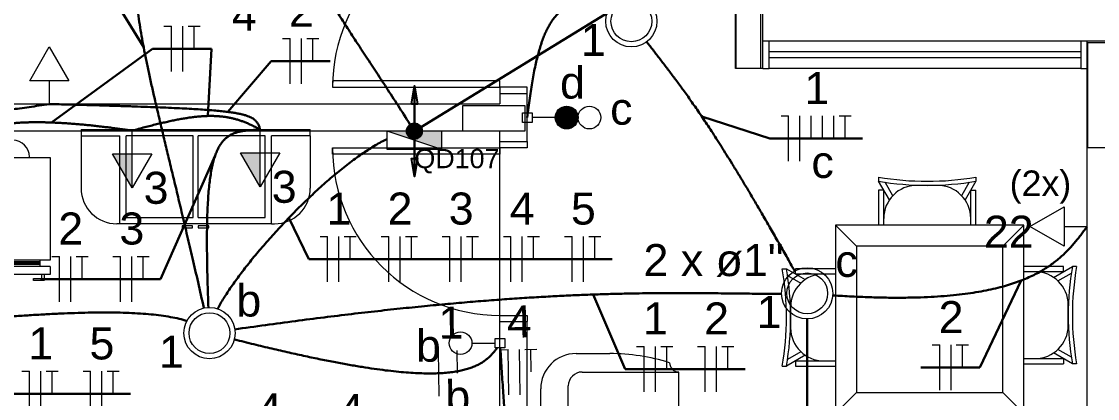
# Model space of a CAD drawing. Header units: inches. Extents: x -3 to 923, y -103 to 154.
# Drawn here: x 177.99 to 183.92, y 32.81 to 34.89 of the extents above; entities that cross this region are included whole.
import ezdxf
from ezdxf.enums import TextEntityAlignment as Align

# ---------------------------------------------------------------- set-up
doc = ezdxf.new("R2010")
doc.units = ezdxf.units.IN
doc.header["$LTSCALE"] = 10
doc.header["$MEASUREMENT"] = 0
for name, color, linetype, lineweight in [('BASE', 8, 'Continuous', 5), ('EL-Condutos', 4, 'Continuous', 30), ('EL-Fios', 9, 'Continuous', 20), ('EL-Pontos', 9, 'Continuous', 20), ('EL-Textos fios', 2, 'Continuous', 30), ('EL-Textos pontos', 2, 'Continuous', 30), ('MOVEIS', 9, 'Continuous', 20), ('P-SIMBOL', 5, 'Continuous', 20)]:
    doc.layers.add(name, color=color, linetype=linetype, lineweight=lineweight)
doc.styles.add('Arial', font='arial.ttf')
doc.dimstyles.get("Standard").update_dxf_attribs({"dimtxt": 0.18, "dimasz": 0.18, "dimexe": 0.18, "dimexo": 0.0625, "dimgap": 0.09, "dimtad": 0, "dimtih": 1, "dimtoh": 1, "dimdec": 4, "dimzin": 0, "dimdsep": 46, "dimtxsty": 'Standard', "dimcen": 0.09, "dimadec": 0, "dimazin": 0, "dimtfac": 1, "dimtdec": 4, "dimtofl": 0, "dimtmove": 0, "dimatfit": 3, "dimfxl": 0, "dimtolj": 1, "dimtzin": 0, "dimarcsym": 0})

msp = doc.modelspace()

# ---------------------------------------------------------------- hatches: boundary and pattern name
at = {"layer": 'P-SIMBOL', "linetype": 'Continuous'}
for points in [[(180.3091, 34.1874), (180.3091, 34.2873), (180.0082, 34.2873)], [(178.6027, 34.1624), (178.6027, 33.9749), (178.4945, 34.1624)], [(179.3088, 34.1678), (179.3088, 33.9803), (179.2005, 34.1678)]]:
    msp.add_hatch(color=256, dxfattribs=at).paths.add_polyline_path(points)

# ---------------------------------------------------------------- linework, layer by layer
at = {"layer": 'BASE'}
for p, q in [((182.0783, 34.7838), (182.0783, 36.5028)), ((181.9283, 34.6338), (181.9283, 35.5913)), ((182.0783, 34.6338), (182.0783, 34.7838)), ((183.8668, 34.6338), (183.8668, 34.7838)), ((184.3458, 34.7838), (183.8668, 34.7838)), ((182.0783, 34.6338), (181.9283, 34.6338)), ((183.8668, 29.6723), (183.8668, 34.6338)), ((180.6303, 34.4953), (180.6303, 34.4378)), ((180.6303, 34.4953), (180.7803, 34.4953)), ((180.7803, 34.2298), (180.7803, 34.4953)), ((175.6633, 34.4378), (180.6303, 34.4378)), ((180.6303, 34.2878), (177.4283, 34.2878)), ((180.6303, 34.2298), (180.6303, 34.2878)), ((180.6303, 34.2298), (180.7803, 34.2298)), ((180.6303, 33.2723), (180.6303, 34.1953)), ((180.6303, 32.0548), (180.6303, 33.2378)), ((180.6303, 33.2378), (180.7803, 33.2378)), ((180.7803, 29.6723), (180.7803, 33.2378))]:
    msp.add_line(p, q, dxfattribs=at)
at = {"layer": 'BASE', "linetype": 'Continuous'}
for p, q in [((183.8323, 34.7838), (182.1133, 34.7838)), ((183.8323, 34.6338), (182.1133, 34.6338))]:
    msp.add_line(p, q, dxfattribs=at)
at = {"layer": 'BASE'}
for points in [[(181.9298, 34.6353), (181.9988, 34.6353), (182.0678, 34.6353), (182.0678, 34.8083), (182.0678, 34.9818), (181.9988, 34.9818), (181.9298, 34.9818), (181.9298, 34.8083), (181.9298, 34.6353), (181.9298, 34.6353)], [(183.8678, 34.1968), (183.9543, 34.1968), (184.0408, 34.1968), (184.0408, 34.4853), (184.0408, 34.7738), (183.9543, 34.7738), (183.8678, 34.7738), (183.8678, 34.4853), (183.8678, 34.1968), (183.8678, 34.1968)], [(180.7693, 34.2893), (180.7693, 34.3583), (180.7693, 34.4278), (180.5963, 34.4278), (180.4233, 34.4278), (180.4233, 34.3583), (180.4233, 34.2893), (180.5963, 34.2893), (180.7693, 34.2893), (180.7693, 34.2893)]]:
    msp.add_lwpolyline(points, close=True, dxfattribs=at)
at = {"layer": 'BASE', "linetype": 'Continuous'}
for points in [[(182.0783, 34.6338), (182.1133, 34.6338), (182.1133, 34.7838), (182.0783, 34.7838)], [(183.8668, 34.7838), (183.8323, 34.7838), (183.8323, 34.6338), (183.8668, 34.6338)], [(180.7803, 34.4953), (180.7803, 34.5298), (180.6303, 34.5298), (180.6303, 34.4953)], [(180.7803, 34.2298), (180.7803, 34.1953), (180.6303, 34.1953), (180.6303, 34.2298)], [(180.6303, 33.2378), (180.6303, 33.2723), (180.7803, 33.2723), (180.7803, 33.2378)]]:
    msp.add_lwpolyline(points, dxfattribs=at)
for points in [[(183.8323, 34.6913), (182.1133, 34.6913), (182.1133, 34.7263), (183.8323, 34.7263), (183.8323, 34.6913), (183.8323, 34.6913)], [(180.6303, 34.5298), (180.6303, 34.5643), (179.7073, 34.5643), (179.7073, 34.5298), (180.6303, 34.5298), (180.6303, 34.5298)], [(180.6303, 34.1953), (180.6303, 34.1608), (179.7073, 34.1608), (179.7073, 34.1953), (180.6303, 34.1953), (180.6303, 34.1953)]]:
    msp.add_lwpolyline(points, close=True, dxfattribs=at)
for centre, start, end in [((180.6303, 34.5298), 90, 180), ((180.6303, 34.1953), 180, 270)]:
    msp.add_arc(centre, 0.923, start, end, dxfattribs=at)
at = {"layer": 'EL-Condutos'}
for q in [(180.1586, 34.5373), (180.1586, 34.0373)]:
    msp.add_line((180.1586, 34.2873), q, dxfattribs=at)
at = {"layer": 'EL-Condutos', "const_width": 0.0417}
msp.add_lwpolyline([(180.1795, 34.2873, 1), (180.1378, 34.2873, 1)], format="xyb", close=True, dxfattribs=at)
msp.add_lwpolyline([(180.1795, 34.2873, 1), (180.1378, 34.2873, 1)], format="xyb", close=True, dxfattribs=at)
at = {"layer": 'EL-Condutos'}
msp.add_circle((180.1586, 34.2873), 0.0417, dxfattribs=at)
msp.add_circle((180.1586, 34.2873), 0.0417, dxfattribs=at)
at = {"layer": 'EL-Condutos', "linetype": 'Continuous'}
for points in [[(180.1586, 34.2873), (180.0922, 34.3918), (180.0279, 34.4913), (179.9661, 34.586), (179.9067, 34.6763), (179.8501, 34.7627), (179.7963, 34.8455), (179.7455, 34.9251), (179.698, 35.0018), (179.6538, 35.0762), (179.6131, 35.1485), (179.5761, 35.2191), (179.543, 35.2884), (179.5139, 35.3569), (179.4889, 35.4249), (179.4683, 35.4927), (179.4523, 35.5608), (179.4409, 35.6295), (179.4343, 35.6993), (179.4328, 35.7705), (179.4365, 35.8435), (179.4454, 35.9186), (179.4599, 35.9964), (179.4801, 36.0771), (179.5061, 36.1611), (179.5381, 36.2489), (179.5762, 36.3408), (179.6207, 36.4371), (179.6717, 36.5384), (179.7293, 36.6449), (179.7938, 36.7571)], [(178.9979, 33.3144), (178.9661, 33.4546), (178.9357, 33.5868), (178.9067, 33.7113), (178.879, 33.8286), (178.8527, 33.9392), (178.8277, 34.0433), (178.8041, 34.1416), (178.7818, 34.2343), (178.7608, 34.3219), (178.7413, 34.4049), (178.723, 34.4836), (178.7062, 34.5586), (178.6906, 34.6301), (178.6764, 34.6986), (178.6636, 34.7647), (178.6521, 34.8286), (178.642, 34.8908), (178.6332, 34.9517), (178.6258, 35.0118), (178.6197, 35.0715), (178.615, 35.1312), (178.6116, 35.1913), (178.6096, 35.2522), (178.6089, 35.3145), (178.6096, 35.3784), (178.6116, 35.4445), (178.615, 35.5131), (178.6197, 35.5847), (178.6258, 35.6597), (178.6332, 35.7385)], [(180.7803, 34.3625), (180.787, 34.4176), (180.794, 34.4697), (180.8014, 34.5191), (180.8091, 34.5656), (180.8172, 34.6095), (180.8257, 34.6506), (180.8347, 34.6891), (180.8441, 34.725), (180.8541, 34.7584), (180.8645, 34.7893), (180.8755, 34.8177), (180.8871, 34.8437), (180.8993, 34.8673), (180.9121, 34.8886), (180.9255, 34.9076), (180.9397, 34.9244), (180.9546, 34.9391), (180.9702, 34.9516), (180.9865, 34.962), (181.0037, 34.9703), (181.0217, 34.9767), (181.0406, 34.9811), (181.0603, 34.9837), (181.0809, 34.9843), (181.1025, 34.9832), (181.125, 34.9803), (181.1485, 34.9756), (181.1731, 34.9693), (181.1986, 34.9614), (181.2253, 34.9519)], [(182.2547, 33.5165), (182.2089, 33.5978), (182.1651, 33.6748), (182.1233, 33.7477), (182.0834, 33.8167), (182.0453, 33.8819), (182.009, 33.9435), (181.9743, 34.0016), (181.9411, 34.0565), (181.9095, 34.1083), (181.8792, 34.1571), (181.8502, 34.2032), (181.8225, 34.2467), (181.796, 34.2878), (181.7705, 34.3266), (181.7459, 34.3634), (181.7223, 34.3982), (181.6995, 34.4313), (181.6774, 34.4628), (181.656, 34.4929), (181.6351, 34.5218), (181.6148, 34.5496), (181.5948, 34.5765), (181.5751, 34.6027), (181.5557, 34.6284), (181.5364, 34.6536), (181.5171, 34.6787), (181.4979, 34.7037), (181.4785, 34.7288), (181.459, 34.7542), (181.4392, 34.78)], [(178.1465, 34.4373), (178.0899, 34.4285), (178.0354, 34.4205), (177.9829, 34.4132), (177.9324, 34.4067), (177.8838, 34.401), (177.8371, 34.3959), (177.7922, 34.3916), (177.7491, 34.3879), (177.7077, 34.3849), (177.6679, 34.3825), (177.6297, 34.3808), (177.5931, 34.3796), (177.5579, 34.379), (177.5241, 34.3789), (177.4917, 34.3794), (177.4606, 34.3804), (177.4308, 34.3819), (177.4021, 34.3839), (177.3746, 34.3863), (177.3482, 34.3891), (177.3227, 34.3924), (177.2983, 34.3961), (177.2747, 34.4001), (177.252, 34.4045), (177.23, 34.4093), (177.2089, 34.4143), (177.1883, 34.4197), (177.1684, 34.4253), (177.1491, 34.4312), (177.1303, 34.4373)], [(178.1465, 34.4373), (178.2532, 34.4344), (178.353, 34.4317), (178.4461, 34.4291), (178.5328, 34.4265), (178.6132, 34.4239), (178.6877, 34.4213), (178.7565, 34.4186), (178.8198, 34.416), (178.8779, 34.4132), (178.931, 34.4104), (178.9793, 34.4074), (179.0231, 34.4043), (179.0626, 34.401), (179.098, 34.3975), (179.1296, 34.3938), (179.1577, 34.3899), (179.1824, 34.3857), (179.204, 34.3812), (179.2228, 34.3764), (179.2389, 34.3712), (179.2527, 34.3657), (179.2643, 34.3598), (179.274, 34.3535), (179.2821, 34.3468), (179.2887, 34.3396), (179.2942, 34.3319), (179.2986, 34.3237), (179.3024, 34.315), (179.3057, 34.3057), (179.3088, 34.2958)], [(178.6027, 34.2904), (178.5757, 34.2944), (178.548, 34.2984), (178.5196, 34.3022), (178.4906, 34.306), (178.4612, 34.3097), (178.4313, 34.3132), (178.4012, 34.3166), (178.3707, 34.3198), (178.3402, 34.3228), (178.3095, 34.3256), (178.2788, 34.3281), (178.2482, 34.3304), (178.2178, 34.3323), (178.1875, 34.334), (178.1576, 34.3353), (178.1281, 34.3362), (178.0991, 34.3368), (178.0706, 34.3369), (178.0428, 34.3366), (178.0156, 34.3358), (177.9893, 34.3346), (177.9638, 34.3329), (177.9393, 34.3306), (177.9159, 34.3278), (177.8935, 34.3244), (177.8723, 34.3204), (177.8524, 34.3158), (177.8339, 34.3106), (177.8168, 34.3047), (177.8012, 34.2981)], [(179.3088, 34.2958), (179.2897, 34.3063), (179.2709, 34.316), (179.2523, 34.3249), (179.2337, 34.3329), (179.2152, 34.3402), (179.1966, 34.3467), (179.178, 34.3524), (179.1593, 34.3574), (179.1403, 34.3616), (179.1212, 34.365), (179.1017, 34.3677), (179.0819, 34.3697), (179.0617, 34.3709), (179.0411, 34.3715), (179.0199, 34.3713), (178.9981, 34.3704), (178.9758, 34.3689), (178.9527, 34.3667), (178.9289, 34.3638), (178.9044, 34.3602), (178.8789, 34.356), (178.8526, 34.3512), (178.8253, 34.3457), (178.797, 34.3396), (178.7676, 34.3329), (178.7371, 34.3256), (178.7054, 34.3177), (178.6725, 34.3092), (178.6383, 34.3001), (178.6027, 34.2904)], [(179.0232, 33.3166), (179.02, 33.4083), (179.0176, 33.494), (179.0161, 33.574), (179.0153, 33.6485), (179.0153, 33.7175), (179.0162, 33.7815), (179.0178, 33.8405), (179.0204, 33.8947), (179.0237, 33.9444), (179.028, 33.9897), (179.0331, 34.031), (179.0391, 34.0682), (179.0459, 34.1018), (179.0537, 34.1318), (179.0624, 34.1584), (179.072, 34.182), (179.0825, 34.2026), (179.094, 34.2205), (179.1064, 34.2358), (179.1198, 34.2489), (179.1342, 34.2598), (179.1495, 34.2688), (179.1659, 34.2761), (179.1832, 34.2818), (179.2015, 34.2863), (179.2209, 34.2896), (179.2413, 34.292), (179.2627, 34.2937), (179.2852, 34.2949), (179.3088, 34.2958)], [(179.0741, 33.3086), (179.0899, 33.3368), (179.1078, 33.3665), (179.1276, 33.3974), (179.1493, 33.4296), (179.1728, 33.4628), (179.1979, 33.4969), (179.2245, 33.5318), (179.2525, 33.5673), (179.2819, 33.6034), (179.3124, 33.6398), (179.3441, 33.6765), (179.3767, 33.7133), (179.4102, 33.75), (179.4445, 33.7867), (179.4794, 33.823), (179.5149, 33.859), (179.5508, 33.8943), (179.587, 33.929), (179.6235, 33.9629), (179.6601, 33.9959), (179.6966, 34.0278), (179.7331, 34.0584), (179.7694, 34.0878), (179.8053, 34.1156), (179.8408, 34.1419), (179.8757, 34.1664), (179.91, 34.189), (179.9435, 34.2097), (179.9762, 34.2282), (180.0079, 34.2444)], [(182.4657, 33.3824), (182.5695, 33.3762), (182.6675, 33.3721), (182.7599, 33.3698), (182.847, 33.3695), (182.929, 33.3709), (183.006, 33.3739), (183.0782, 33.3787), (183.1458, 33.3849), (183.209, 33.3927), (183.2681, 33.4018), (183.3232, 33.4123), (183.3744, 33.424), (183.422, 33.4369), (183.4663, 33.4509), (183.5073, 33.4659), (183.5452, 33.4819), (183.5804, 33.4987), (183.6128, 33.5164), (183.6429, 33.5347), (183.6706, 33.5537), (183.6964, 33.5733), (183.7202, 33.5933), (183.7424, 33.6138), (183.763, 33.6346), (183.7824, 33.6557), (183.8007, 33.677), (183.8181, 33.6984), (183.8348, 33.7198), (183.8509, 33.7412), (183.8668, 33.7625)], [(179.1669, 33.1946), (179.3383, 33.2187), (179.5028, 33.2408), (179.6606, 33.261), (179.8121, 33.2794), (179.9574, 33.2961), (180.0967, 33.3111), (180.2302, 33.3246), (180.3582, 33.3366), (180.4807, 33.3472), (180.5981, 33.3565), (180.7106, 33.3645), (180.8183, 33.3714), (180.9215, 33.3772), (181.0203, 33.3821), (181.115, 33.386), (181.2058, 33.3891), (181.2929, 33.3914), (181.3765, 33.3931), (181.4567, 33.3942), (181.5339, 33.3948), (181.6082, 33.395), (181.6799, 33.3949), (181.749, 33.3944), (181.8159, 33.3939), (181.8808, 33.3932), (181.9438, 33.3925), (182.0052, 33.3919), (182.0651, 33.3914), (182.1238, 33.3912), (182.1815, 33.3913)], [(176.6121, 33.1734), (176.6924, 33.1762), (176.7745, 33.1799), (176.8581, 33.1843), (176.9431, 33.1895), (177.0291, 33.1953), (177.1161, 33.2016), (177.2037, 33.2082), (177.2917, 33.2152), (177.38, 33.2224), (177.4684, 33.2296), (177.5565, 33.2369), (177.6442, 33.2441), (177.7313, 33.251), (177.8175, 33.2577), (177.9027, 33.2639), (177.9866, 33.2697), (178.069, 33.2748), (178.1496, 33.2793), (178.2284, 33.2829), (178.305, 33.2857), (178.3792, 33.2874), (178.4509, 33.2881), (178.5197, 33.2875), (178.5856, 33.2856), (178.6482, 33.2823), (178.7073, 33.2775), (178.7628, 33.2712), (178.8145, 33.2631), (178.862, 33.2532), (178.9052, 33.2414)], [(182.3235, 33.2503), (182.3235, 33.1481), (182.3235, 33.0519), (182.3235, 32.9613), (182.3235, 32.8759), (182.3235, 32.7951), (182.3235, 32.7187), (182.3235, 32.6461), (182.3235, 32.577), (182.3235, 32.5108), (182.3235, 32.4472), (182.3235, 32.3858), (182.3235, 32.3261), (182.3235, 32.2677), (182.3235, 32.2101), (182.3235, 32.153), (182.3235, 32.0959), (182.3235, 32.0383), (182.3235, 31.9799), (182.3235, 31.9202), (182.3235, 31.8588), (182.3235, 31.7952), (182.3235, 31.7291), (182.3235, 31.6599), (182.3235, 31.5873), (182.3235, 31.5109), (182.3235, 31.4302), (182.3235, 31.3447), (182.3235, 31.2541), (182.3235, 31.1579), (182.3235, 31.0557)], [(179.1677, 33.1389), (179.2734, 33.1127), (179.3736, 33.0887), (179.4686, 33.0668), (179.5585, 33.047), (179.6435, 33.0293), (179.7237, 33.0135), (179.7992, 32.9996), (179.8703, 32.9877), (179.9371, 32.9775), (179.9996, 32.9691), (180.0582, 32.9625), (180.1129, 32.9575), (180.1639, 32.9541), (180.2114, 32.9523), (180.2554, 32.952), (180.2963, 32.9531), (180.334, 32.9557), (180.3688, 32.9596), (180.4008, 32.9648), (180.4302, 32.9712), (180.4572, 32.9788), (180.4818, 32.9876), (180.5043, 32.9975), (180.5247, 33.0084), (180.5433, 33.0203), (180.5602, 33.0331), (180.5756, 33.0468), (180.5896, 33.0613), (180.6023, 33.0766), (180.614, 33.0926)], [(180.6321, 33.0916), (180.6402, 32.9625), (180.6482, 32.8439), (180.6562, 32.7353), (180.6639, 32.6364), (180.6711, 32.5466), (180.6779, 32.4657), (180.6839, 32.3931), (180.6891, 32.3285), (180.6933, 32.2714), (180.6965, 32.2213), (180.6983, 32.178), (180.6987, 32.1409), (180.6976, 32.1097), (180.6949, 32.0839), (180.6902, 32.063), (180.6837, 32.0467), (180.675, 32.0346), (180.664, 32.0262), (180.6506, 32.0211), (180.6347, 32.0188), (180.6161, 32.019), (180.5947, 32.0213), (180.5703, 32.0252), (180.5428, 32.0302), (180.5121, 32.036), (180.4779, 32.0422), (180.4403, 32.0482), (180.3989, 32.0538), (180.3537, 32.0585), (180.3045, 32.0618)]]:
    msp.add_spline(points, degree=3, dxfattribs=at)
at = {"layer": 'EL-Fios', "color": 5}
for p, q in [((178.7776, 34.8661), (178.8192, 34.8661)), ((178.7776, 34.8661), (178.8192, 34.8661)), ((178.8192, 34.6161), (178.8192, 34.8661)), ((178.8192, 34.6161), (178.8192, 34.8661)), ((178.8817, 34.6161), (178.8817, 34.8661)), ((178.8817, 34.6161), (178.8817, 34.8661)), ((178.9109, 34.8661), (178.9776, 34.8661)), ((178.9109, 34.8661), (178.9776, 34.8661)), ((178.9442, 34.7411), (178.9442, 34.8661)), ((178.9442, 34.7411), (178.9442, 34.8661)), ((179.4314, 34.7983), (179.4731, 34.7983)), ((179.4731, 34.5483), (179.4731, 34.7983)), ((179.5356, 34.5483), (179.5356, 34.7983)), ((179.5648, 34.7983), (179.6314, 34.7983)), ((179.5981, 34.6733), (179.5981, 34.7983)), ((182.1791, 34.372), (182.2207, 34.372)), ((182.2207, 34.122), (182.2207, 34.372)), ((182.2832, 34.122), (182.2832, 34.372)), ((182.3457, 34.247), (182.3457, 34.372)), ((182.4082, 34.247), (182.4082, 34.372)), ((182.4707, 34.247), (182.4707, 34.372)), ((182.4999, 34.372), (182.5666, 34.372)), ((182.5332, 34.247), (182.5332, 34.372)), ((179.6384, 33.7073), (179.6801, 33.7073)), ((179.6801, 33.4573), (179.6801, 33.7073)), ((179.7426, 33.4573), (179.7426, 33.7073)), ((179.7718, 33.7073), (179.8384, 33.7073)), ((179.8051, 33.5823), (179.8051, 33.7073)), ((179.9752, 33.7073), (180.0169, 33.7073)), ((180.0169, 33.4573), (180.0169, 33.7073)), ((180.0794, 33.4573), (180.0794, 33.7073)), ((180.1086, 33.7073), (180.1752, 33.7073)), ((180.1419, 33.5823), (180.1419, 33.7073)), ((180.312, 33.7073), (180.3537, 33.7073)), ((180.3537, 33.4573), (180.3537, 33.7073)), ((180.4162, 33.4573), (180.4162, 33.7073)), ((180.4454, 33.7073), (180.512, 33.7073)), ((180.4787, 33.5823), (180.4787, 33.7073)), ((180.6488, 33.7073), (180.6905, 33.7073)), ((180.6905, 33.4573), (180.6905, 33.7073)), ((180.753, 33.4573), (180.753, 33.7073)), ((180.7822, 33.7073), (180.8488, 33.7073)), ((180.8155, 33.5823), (180.8155, 33.7073)), ((180.9856, 33.7073), (181.0273, 33.7073)), ((181.0273, 33.4573), (181.0273, 33.7073)), ((181.0898, 33.4573), (181.0898, 33.7073)), ((181.119, 33.7073), (181.1856, 33.7073)), ((181.1523, 33.5823), (181.1523, 33.7073)), ((178.1604, 33.5975), (178.202, 33.5975)), ((178.202, 33.3475), (178.202, 33.5975)), ((178.2645, 33.3475), (178.2645, 33.5975)), ((178.2937, 33.5975), (178.3604, 33.5975)), ((178.327, 33.4725), (178.327, 33.5975)), ((178.4972, 33.5975), (178.5388, 33.5975)), ((178.5388, 33.3475), (178.5388, 33.5975)), ((178.6013, 33.3475), (178.6013, 33.5975)), ((178.6305, 33.5975), (178.6972, 33.5975)), ((178.6638, 33.4725), (178.6638, 33.5975)), ((181.3827, 33.1013), (181.4244, 33.1013)), ((181.4244, 32.8513), (181.4244, 33.1013)), ((181.4869, 32.8513), (181.4869, 33.1013)), ((181.516, 33.1013), (181.5827, 33.1013)), ((181.5494, 32.9763), (181.5494, 33.1013)), ((181.7195, 33.1013), (181.7612, 33.1013)), ((181.7612, 32.8513), (181.7612, 33.1013)), ((181.8237, 32.8513), (181.8237, 33.1013)), ((181.8528, 33.1013), (181.9195, 33.1013)), ((181.8862, 32.9763), (181.8862, 33.1013)), ((183.0119, 33.109), (183.0536, 33.109)), ((183.0536, 32.859), (183.0536, 33.109)), ((183.1161, 32.859), (183.1161, 33.109)), ((183.1453, 33.109), (183.2119, 33.109)), ((183.1786, 32.984), (183.1786, 33.109)), ((180.2955, 32.8276), (180.2917, 33.0775)), ((180.3954, 32.9541), (180.3935, 33.0791)), ((180.6342, 33.0828), (180.6759, 33.0834)), ((180.6797, 32.8334), (180.6759, 33.0834)), ((180.7422, 32.8344), (180.7384, 33.0844)), ((180.7676, 33.0848), (180.8342, 33.0858)), ((180.8028, 32.9603), (180.8009, 33.0853)), ((177.9954, 32.9641), (178.0371, 32.9641)), ((178.0371, 32.7141), (178.0371, 32.9641)), ((178.0996, 32.7141), (178.0996, 32.9641)), ((178.1287, 32.9641), (178.1954, 32.9641)), ((178.1621, 32.8391), (178.1621, 32.9641)), ((178.3322, 32.9641), (178.3739, 32.9641)), ((178.3739, 32.7141), (178.3739, 32.9641)), ((178.4364, 32.7141), (178.4364, 32.9641)), ((178.4655, 32.9641), (178.5322, 32.9641)), ((178.4989, 32.8391), (178.4989, 32.9641))]:
    msp.add_line(p, q, dxfattribs=at)
at = {"layer": 'EL-Pontos', "linetype": 'Continuous'}
msp.add_circle((180.1586, 34.2873), 0.025, dxfattribs=at)
at = {"layer": 'EL-Textos fios', "color": 3}
for p, q in [((180.1586, 34.2873), (182.6071, 35.7898)), ((178.6658, 34.7529), (178.294, 35.3587)), ((178.1576, 34.3353), (178.7151, 34.7411)), ((179.0401, 34.7411), (178.7151, 34.7411)), ((178.7151, 34.7411), (179.0401, 34.7411)), ((179.0199, 34.3713), (179.0401, 34.7411)), ((179.1296, 34.3938), (179.3689, 34.6733)), ((179.3689, 34.6733), (179.6939, 34.6733)), ((181.7426, 34.3683), (182.1166, 34.247)), ((182.1166, 34.247), (182.6291, 34.247)), ((179.0607, 34.1536), (178.7597, 33.4725)), ((179.4672, 33.8105), (179.5759, 33.5823)), ((179.5759, 33.5823), (181.2481, 33.5823)), ((178.7597, 33.4725), (178.0979, 33.4725)), ((183.5024, 33.4641), (183.2744, 32.984)), ((181.144, 33.3871), (181.3202, 32.9763)), ((181.3202, 32.9763), (181.982, 32.9763)), ((183.2744, 32.984), (182.9494, 32.984)), ((177.9329, 32.8391), (178.5947, 32.8391))]:
    msp.add_line(p, q, dxfattribs=at)
at = {"layer": 'MOVEIS'}
for p, q in [((178.3213, 34.2963), (179.5843, 34.2963)), ((178.3213, 34.2963), (178.3213, 34.2618)), ((179.5843, 34.2618), (179.5843, 34.2963)), ((178.3213, 34.2618), (178.5348, 34.2618)), ((178.3213, 34.2618), (178.3213, 33.9733)), ((178.5348, 33.7773), (178.5348, 34.2618)), ((178.5698, 33.8118), (178.5698, 34.2618)), ((178.9388, 34.2618), (178.5698, 34.2618)), ((178.9388, 33.8118), (178.9388, 34.2618)), ((178.9673, 33.8118), (178.9673, 34.2618)), ((179.3363, 34.2618), (178.9673, 34.2618)), ((179.3363, 33.8118), (179.3363, 34.2618)), ((179.5843, 34.2618), (179.3708, 34.2618)), ((179.3708, 33.7773), (179.3708, 34.2618)), ((179.5843, 34.2618), (179.5843, 33.9733)), ((177.4593, 34.1423), (178.1518, 34.1423)), ((178.1518, 34.1423), (178.1518, 33.5768)), ((182.7163, 34.0343), (182.7163, 34.0113)), ((182.7763, 33.9083), (182.7163, 34.0113)), ((182.7953, 33.9318), (182.7528, 34.0058)), ((183.0418, 33.9888), (182.9278, 33.9888)), ((183.2168, 34.0058), (183.1743, 33.9318)), ((183.2528, 34.0113), (183.1933, 33.9083)), ((183.2528, 34.0343), (183.2528, 34.0113)), ((182.7163, 33.9623), (182.7163, 33.7693)), ((182.7448, 33.9623), (182.7163, 33.9623)), ((182.7448, 33.9623), (182.7448, 33.7693)), ((183.2243, 33.9623), (183.2243, 33.7693)), ((183.2243, 33.9623), (183.2528, 33.9623)), ((183.2528, 33.7693), (183.2528, 33.9623)), ((178.5698, 33.8118), (178.9388, 33.8118)), ((178.9673, 33.8118), (179.3363, 33.8118)), ((178.5348, 33.7773), (178.5178, 33.7773)), ((179.3708, 33.7773), (178.5348, 33.7773)), ((179.3708, 33.7773), (179.3883, 33.7773)), ((182.4788, 33.7693), (182.5943, 33.6538)), ((183.4023, 33.6538), (183.5173, 33.7693)), ((178.1518, 33.5768), (177.4593, 33.5768)), ((178.0943, 33.5678), (177.5173, 33.5678)), ((178.0943, 33.5768), (178.0943, 33.5423)), ((178.1518, 33.5423), (177.4593, 33.5423)), ((178.0943, 33.5598), (177.5173, 33.5598)), ((178.0943, 33.5518), (177.5173, 33.5518)), ((178.1518, 33.5423), (178.1518, 33.4983)), ((182.1863, 33.5293), (182.2093, 33.5293)), ((182.2093, 33.5293), (182.3128, 33.4693)), ((182.4788, 33.5293), (182.2588, 33.5293)), ((182.2588, 33.5008), (182.2588, 33.5293)), ((183.7353, 33.5413), (183.5173, 33.5413)), ((183.7353, 33.5128), (183.5173, 33.5128)), ((183.6813, 33.4818), (183.7848, 33.5413)), ((183.7053, 33.4628), (183.7793, 33.5053)), ((183.7353, 33.5128), (183.7353, 33.5413)), ((183.8078, 33.5413), (183.7848, 33.5413)), ((178.1518, 33.4983), (177.4593, 33.4983)), ((178.0593, 33.4638), (178.0593, 33.4753)), ((178.0593, 33.4753), (178.1058, 33.4753)), ((178.1173, 33.4638), (178.0593, 33.4638)), ((178.1058, 33.4753), (178.1058, 33.4983)), ((178.1173, 33.4983), (178.1173, 33.4638)), ((182.2153, 33.4928), (182.2888, 33.4503)), ((182.2588, 33.5008), (182.4788, 33.5008)), ((183.7623, 33.2163), (183.7623, 33.3303)), ((182.2318, 33.3178), (182.2318, 33.2038)), ((181.0493, 33.0613), (181.2353, 33.0613)), ((182.3128, 33.0523), (182.2093, 32.9923)), ((182.2888, 33.0713), (182.2153, 33.0288)), ((183.7353, 33.0333), (183.5173, 33.0333)), ((183.7848, 33.0048), (183.6813, 33.0648)), ((183.7793, 33.0413), (183.7053, 33.0838)), ((183.7353, 33.0333), (183.7353, 33.0048)), ((182.1863, 32.9923), (182.2093, 32.9923)), ((182.2588, 33.0213), (182.4788, 33.0213)), ((182.2588, 33.0213), (182.2588, 32.9923)), ((182.2588, 32.9923), (182.4788, 32.9923)), ((183.5173, 33.0048), (183.7353, 33.0048)), ((183.8078, 33.0048), (183.7848, 33.0048)), ((181.0828, 32.9598), (181.6158, 32.9598)), ((181.6158, 31.3363), (181.6158, 32.9598)), ((180.8548, 31.4293), (180.8548, 32.8668)), ((181.0068, 31.4123), (181.0068, 32.8838)), ((182.5943, 32.8463), (182.4788, 32.7308)), ((183.4023, 32.8463), (183.5173, 32.7308))]:
    msp.add_line(p, q, dxfattribs=at)
for points in [[(178.8783, 33.7658), (178.8783, 33.7543), (178.9358, 33.7543), (178.9358, 33.7658), (178.8783, 33.7658), (178.8783, 33.7658)], [(178.9673, 33.7658), (178.9673, 33.7543), (179.0248, 33.7543), (179.0248, 33.7658), (178.9673, 33.7658), (178.9673, 33.7658)], [(182.4788, 33.7693), (182.4788, 32.7308), (183.5173, 32.7308), (183.5173, 33.7693), (182.4788, 33.7693), (182.4788, 33.7693)], [(182.5943, 33.6538), (182.5943, 32.8463), (183.4023, 32.8463), (183.4023, 33.6538), (182.5943, 33.6538), (182.5943, 33.6538)]]:
    msp.add_lwpolyline(points, close=True, dxfattribs=at)
for centre, radius, start, end in [((177.9443, 34.1458), 0.0923, 0, 90), ((182.9848, 35.5993), 1.5878, 260.271, 279.729), ((182.9848, 35.5768), 1.5878, 260.271, 279.729), ((182.9278, 33.8063), 0.1827, 90, 180), ((183.0418, 33.8063), 0.1827, 0, 90), ((178.5178, 33.9733), 0.1961, 180, 270), ((179.3883, 33.9733), 0.1961, 270, 0), ((180.6213, 33.2608), 1.5878, 350.271, 9.72903), ((180.6443, 33.2608), 1.5878, 350.271, 9.72903), ((183.5793, 33.3303), 0.1827, 0, 90), ((185.3498, 33.2733), 1.5878, 170.271, 189.729), ((185.3728, 33.2733), 1.5878, 170.271, 189.729), ((182.4148, 33.3178), 0.1827, 90, 180), ((183.5793, 33.2163), 0.1827, 270, 0), ((182.4148, 33.2038), 0.1827, 180, 270), ((181.0493, 32.8668), 0.1946, 90, 180), ((181.2318, 31.9423), 1.1194, 72.6816, 89.8278), ((181.6158, 33.0108), 0.0507, 180, 269.997), ((181.0828, 32.8838), 0.0761, 90, 180)]:
    msp.add_arc(centre, radius, start, end, dxfattribs=at)
at = {"layer": 'P-SIMBOL'}
for p, q in [((178.0383, 34.5653), (178.1465, 34.7528)), ((178.1465, 34.7528), (178.2548, 34.5653)), ((178.2548, 34.5653), (178.0383, 34.5653)), ((178.1465, 34.5653), (178.1465, 34.4373)), ((180.7538, 34.336), (180.7538, 34.389)), ((180.7538, 34.389), (180.8068, 34.389)), ((180.8068, 34.336), (180.7538, 34.336)), ((180.8068, 34.389), (180.8068, 34.336)), ((180.9353, 34.3625), (180.8068, 34.3625)), ((178.6027, 34.1624), (178.6027, 34.2904)), ((179.3088, 34.1678), (179.3088, 34.2958)), ((180.3091, 34.2873), (180.0082, 34.2873)), ((180.0082, 34.1874), (180.0082, 34.2873)), ((180.3091, 34.1874), (180.0082, 34.2873)), ((180.3091, 34.1874), (180.3091, 34.2873)), ((178.6027, 33.9749), (178.4945, 34.1624)), ((178.4945, 34.1624), (178.711, 34.1624)), ((178.6027, 33.9749), (178.6027, 34.1624)), ((178.711, 34.1624), (178.6027, 33.9749)), ((179.3088, 33.9803), (179.2005, 34.1678)), ((179.2005, 34.1678), (179.417, 34.1678)), ((179.3088, 33.9803), (179.3088, 34.1678)), ((179.417, 34.1678), (179.3088, 33.9803)), ((180.3091, 34.1874), (180.0082, 34.1874)), ((183.5513, 33.7625), (183.7388, 33.8708)), ((183.7388, 33.8708), (183.7388, 33.6543)), ((183.7388, 33.6543), (183.5513, 33.7625)), ((183.7388, 33.7625), (183.8668, 33.7625)), ((180.4755, 33.119), (180.604, 33.119)), ((180.604, 33.0925), (180.604, 33.1455)), ((180.604, 33.1455), (180.657, 33.1455)), ((180.657, 33.0925), (180.604, 33.0925)), ((180.657, 33.1455), (180.657, 33.0925))]:
    msp.add_line(p, q, dxfattribs=at)
at = {"layer": 'P-SIMBOL', "const_width": 0.0625}
msp.add_lwpolyline([(181.0288, 34.3625, 1), (180.9663, 34.3625, 1)], format="xyb", close=True, dxfattribs=at)
at = {"layer": 'P-SIMBOL'}
for centre, radius in [((181.3543, 34.8933), 0.1412), ((181.3543, 34.8933), 0.1125), ((180.9975, 34.3625), 0.0625), ((180.9978, 34.3625), 0.0625), ((181.1228, 34.3625), 0.0625), ((182.3235, 33.3934), 0.1412), ((182.3235, 33.3934), 0.1125), ((179.029, 33.1745), 0.1412), ((179.029, 33.1745), 0.1125), ((180.413, 33.119), 0.0625)]:
    msp.add_circle(centre, radius, dxfattribs=at)

# ---------------------------------------------------------------- texts
at = {"layer": 'EL-Textos fios', "color": 3, "style": 'Arial'}
for s, p in [('4', (179.2208, 34.7893)), ('2', (179.5358, 34.8108)), ('1', (182.3768, 34.3843)), ('c', (182.4083, 33.9768)), ('1', (179.7428, 33.7198)), ('2', (180.0793, 33.7198)), ('3', (180.4163, 33.7198)), ('4', (180.7528, 33.7198)), ('5', (181.0898, 33.7198)), ('2', (178.2643, 33.6098)), ('3', (178.6013, 33.6098)), ('1', (181.4868, 33.1138)), ('2', (181.8238, 33.1138)), ('2', (183.1163, 33.1213)), ('1', (178.0998, 32.9763)), ('5', (178.4363, 32.9763)), ('4', (179.3593, 32.6133)), ('4', (179.8098, 32.6093)), ('4', (179.8098, 32.6093))]:
    msp.add_text(s, height=0.1765, dxfattribs=at).set_placement(p, align=Align.BOTTOM_CENTER)
msp.add_text('2 x ø1"', height=0.1765, dxfattribs=at).set_placement((181.4213, 33.4358), align=Align.BOTTOM_LEFT)
for s, p in [('1', (180.3623, 33.0908)), ('4', (180.7383, 33.0968)), ('b', (180.3998, 32.6843))]:
    msp.add_text(s, height=0.1765, rotation=0.875, dxfattribs=at).set_placement(p, align=Align.BOTTOM_CENTER)
at = {"layer": 'EL-Textos pontos', "color": 2, "style": 'Arial'}
for s, p in [('1', (181.1443, 34.6493)), ('3', (178.7348, 33.8343)), ('3', (179.4408, 33.8398)), ('22', (183.4343, 33.5923)), ('c', (182.5403, 33.4313)), ('b', (179.2458, 33.2128)), ('1', (182.1133, 33.1493)), ('1', (178.8188, 32.9303))]:
    msp.add_text(s, height=0.1765, dxfattribs=at).set_placement(p, align=Align.BOTTOM_CENTER)
for s, height, p in [('d', 0.1765, (180.9613, 34.4143)), ('c', 0.1765, (181.2373, 34.2703)), ('QD107', 0.1059, (180.1588, 34.0518))]:
    msp.add_text(s, height=height, dxfattribs=at).set_placement(p, align=Align.BOTTOM_LEFT)
msp.add_text('b', height=0.1765, dxfattribs=at).set_placement((180.3043, 32.9638), align=Align.BOTTOM_RIGHT)
at = {"layer": 'P-SIMBOL', "style": 'Arial'}
msp.add_text('(2x)', height=0.1412, dxfattribs=at).set_placement((183.7788, 33.8873), align=Align.BOTTOM_RIGHT)

# ---------------------------------------------------------------- leaders
at = {"layer": 'EL-Condutos'}
for points in [[(180.1586, 34.5373), (180.1586, 34.2873)], [(180.1586, 34.0373), (180.1586, 34.2873)]]:
    msp.add_leader(points, dimstyle='Standard', override={"dimasz": 0.1, "dimldrblk": 'Closed'}, dxfattribs=at)

doc.saveas('drawing.dxf')
